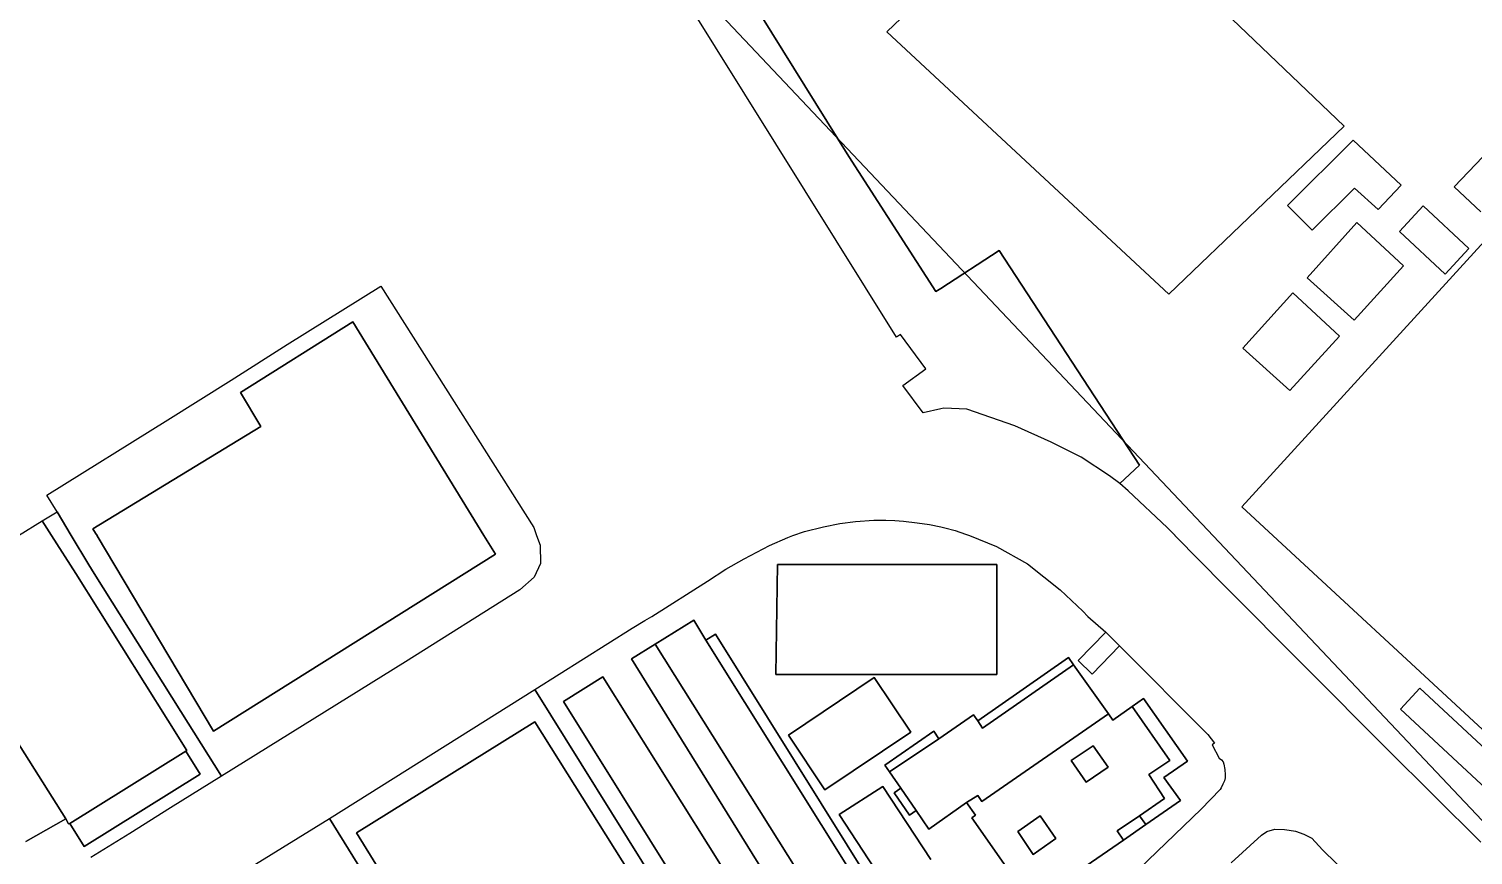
# Model space of a CAD drawing. Header units: millimetres. Extents: x 1888 to 2040, y 1705 to 1894.
# Drawn here: x 1930.8554 to 1931.1119, y 1832.6706 to 1832.8173 of the extents above; entities that cross this region are included whole.
import ezdxf

# ---------------------------------------------------------------- set-up
doc = ezdxf.new("R2010")
doc.units = ezdxf.units.MM

# ---------------------------------------------------------------- blocks, each defined once
blk = doc.blocks.new('mall')
at = {"linetype": 'Continuous'}
blk.add_line((-93482.74, -4331.39), (-94211.51, -3559.91), dxfattribs=at)

msp = doc.modelspace()

# ---------------------------------------------------------------- linework, layer by layer
for p, q in [((1930.95625, 1832.86666), (1931.00103, 1832.79463)), ((1931.00103, 1832.79463), (1930.95625, 1832.86666)), ((1930.95625, 1832.86666), (1931.00103, 1832.79463)), ((1931.00103, 1832.79463), (1930.95625, 1832.86666)), ((1931.00778, 1832.81678), (1931.03957, 1832.84734)), ((1931.03957, 1832.84734), (1931.00778, 1832.81678)), ((1931.03957, 1832.84734), (1931.08905, 1832.80005)), ((1931.08905, 1832.80005), (1931.03957, 1832.84734)), ((1931.00952, 1832.76255), (1930.96173, 1832.83914)), ((1931.00952, 1832.76255), (1930.96173, 1832.83914)), ((1931.05788, 1832.77019), (1931.00778, 1832.81678)), ((1931.00778, 1832.81678), (1931.05788, 1832.77019)), ((1931.08905, 1832.80005), (1931.05788, 1832.77019)), ((1931.05788, 1832.77019), (1931.08905, 1832.80005)), ((1931.09062, 1832.79754), (1931.07896, 1832.78597)), ((1931.07896, 1832.78597), (1931.09062, 1832.79754)), ((1931.09914, 1832.78956), (1931.09062, 1832.79754)), ((1931.09062, 1832.79754), (1931.09914, 1832.78956)), ((1931.1162, 1832.79727), (1931.10859, 1832.78927)), ((1931.10859, 1832.78927), (1931.1162, 1832.79727)), ((1931.00103, 1832.79463), (1931.01648, 1832.77065)), ((1931.01648, 1832.77065), (1931.00103, 1832.79463)), ((1931.00103, 1832.79463), (1931.01648, 1832.77065)), ((1931.01648, 1832.77065), (1931.00103, 1832.79463)), ((1931.08333, 1832.78157), (1931.09084, 1832.78902)), ((1931.09084, 1832.78902), (1931.08333, 1832.78157)), ((1931.09084, 1832.78902), (1931.09508, 1832.78522)), ((1931.09508, 1832.78522), (1931.09084, 1832.78902)), ((1931.09508, 1832.78522), (1931.09914, 1832.78956)), ((1931.09914, 1832.78956), (1931.09508, 1832.78522)), ((1931.10859, 1832.78927), (1931.11328, 1832.78481)), ((1931.11328, 1832.78481), (1931.10859, 1832.78927)), ((1931.07896, 1832.78597), (1931.08333, 1832.78157)), ((1931.08333, 1832.78157), (1931.07896, 1832.78597)), ((1931.10308, 1832.78587), (1931.09885, 1832.78134)), ((1931.09885, 1832.78134), (1931.10308, 1832.78587)), ((1931.11115, 1832.77831), (1931.10308, 1832.78587)), ((1931.10308, 1832.78587), (1931.11115, 1832.77831)), ((1931.11644, 1832.78232), (1931.07086, 1832.73239)), ((1931.07086, 1832.73239), (1931.11644, 1832.78232)), ((1931.0913, 1832.78291), (1931.08243, 1832.7731)), ((1931.08243, 1832.7731), (1931.0913, 1832.78291)), ((1931.09958, 1832.77523), (1931.0913, 1832.78291)), ((1931.0913, 1832.78291), (1931.09958, 1832.77523)), ((1931.09885, 1832.78134), (1931.10698, 1832.77372)), ((1931.10698, 1832.77372), (1931.09885, 1832.78134)), ((1931.10698, 1832.77372), (1931.11115, 1832.77831)), ((1931.11115, 1832.77831), (1931.10698, 1832.77372)), ((1931.01735, 1832.77122), (1931.02773, 1832.77796)), ((1931.02773, 1832.77796), (1931.01735, 1832.77122)), ((1931.01735, 1832.77122), (1931.02773, 1832.77796)), ((1931.02773, 1832.77796), (1931.01735, 1832.77122)), ((1931.02773, 1832.77796), (1931.05266, 1832.73981)), ((1931.05266, 1832.73981), (1931.02773, 1832.77796)), ((1931.02773, 1832.77796), (1931.05266, 1832.73981)), ((1931.05266, 1832.73981), (1931.02773, 1832.77796)), ((1931.08243, 1832.7731), (1931.09078, 1832.76557)), ((1931.09078, 1832.76557), (1931.08243, 1832.7731)), ((1931.09078, 1832.76557), (1931.09958, 1832.77523)), ((1931.09958, 1832.77523), (1931.09078, 1832.76557)), ((1930.90128, 1832.76125), (1930.9179, 1832.77164)), ((1930.90128, 1832.76125), (1930.9179, 1832.77164)), ((1930.9179, 1832.77164), (1930.94507, 1832.72872)), ((1930.9179, 1832.77164), (1930.94507, 1832.72872)), ((1931.01648, 1832.77065), (1931.01735, 1832.77122)), ((1931.01735, 1832.77122), (1931.01648, 1832.77065)), ((1931.01648, 1832.77065), (1931.01735, 1832.77122)), ((1931.01735, 1832.77122), (1931.01648, 1832.77065)), ((1931.07991, 1832.77044), (1931.07104, 1832.76063)), ((1931.07104, 1832.76063), (1931.07991, 1832.77044)), ((1931.08819, 1832.76276), (1931.07991, 1832.77044)), ((1931.07991, 1832.77044), (1931.08819, 1832.76276)), ((1930.89299, 1832.7527), (1930.91291, 1832.76525)), ((1930.91291, 1832.76525), (1930.89299, 1832.7527)), ((1930.91291, 1832.76525), (1930.93622, 1832.72731)), ((1930.93622, 1832.72731), (1930.91291, 1832.76525)), ((1931.01021, 1832.763), (1931.00952, 1832.76255)), ((1931.01021, 1832.763), (1931.00952, 1832.76255)), ((1931.0147, 1832.75691), (1931.01021, 1832.763)), ((1931.0147, 1832.75691), (1931.01021, 1832.763)), ((1931.07939, 1832.7531), (1931.08819, 1832.76276)), ((1931.08819, 1832.76276), (1931.07939, 1832.7531)), ((1930.89129, 1832.75489), (1930.90128, 1832.76125)), ((1930.89129, 1832.75489), (1930.90128, 1832.76125)), ((1931.07104, 1832.76063), (1931.07939, 1832.7531)), ((1931.07939, 1832.7531), (1931.07104, 1832.76063)), ((1931.01061, 1832.75399), (1931.0147, 1832.75691)), ((1931.01061, 1832.75399), (1931.0147, 1832.75691)), ((1930.88007, 1832.7479), (1930.89129, 1832.75489)), ((1930.88007, 1832.7479), (1930.89129, 1832.75489)), ((1930.89657, 1832.74668), (1930.89299, 1832.7527)), ((1930.89299, 1832.7527), (1930.89657, 1832.74668)), ((1931.01421, 1832.74912), (1931.01061, 1832.75399)), ((1931.01421, 1832.74912), (1931.01061, 1832.75399)), ((1931.01735, 1832.74985), (1931.01421, 1832.74912)), ((1931.01735, 1832.74985), (1931.01421, 1832.74912)), ((1931.01789, 1832.74997), (1931.01735, 1832.74985)), ((1931.01789, 1832.74997), (1931.01735, 1832.74985)), ((1931.02201, 1832.74975), (1931.01789, 1832.74997)), ((1931.02201, 1832.74975), (1931.01789, 1832.74997)), ((1930.85859, 1832.73452), (1930.88007, 1832.7479)), ((1930.85859, 1832.73452), (1930.88007, 1832.7479)), ((1931.03052, 1832.74678), (1931.02201, 1832.74975)), ((1931.03052, 1832.74678), (1931.02201, 1832.74975)), ((1930.86676, 1832.72853), (1930.89657, 1832.74668)), ((1930.89657, 1832.74668), (1930.86676, 1832.72853)), ((1931.03695, 1832.74389), (1931.03052, 1832.74678)), ((1931.03695, 1832.74389), (1931.03052, 1832.74678)), ((1931.04231, 1832.74125), (1931.03695, 1832.74389)), ((1931.04231, 1832.74125), (1931.03695, 1832.74389)), ((1931.04731, 1832.73792), (1931.04231, 1832.74125)), ((1931.04731, 1832.73792), (1931.04231, 1832.74125)), ((1931.05266, 1832.73981), (1931.04915, 1832.73655)), ((1931.04915, 1832.73655), (1931.05266, 1832.73981)), ((1931.05266, 1832.73981), (1931.04915, 1832.73655)), ((1931.04915, 1832.73655), (1931.05266, 1832.73981)), ((1931.04915, 1832.73655), (1931.04731, 1832.73792)), ((1931.04915, 1832.73655), (1931.04731, 1832.73792)), ((1930.86038, 1832.73154), (1930.85859, 1832.73452)), ((1930.86038, 1832.73154), (1930.85859, 1832.73452)), ((1931.05068, 1832.73528), (1931.04915, 1832.73655)), ((1931.05068, 1832.73528), (1931.04915, 1832.73655)), ((1931.05757, 1832.72875), (1931.05068, 1832.73528)), ((1931.05757, 1832.72875), (1931.05068, 1832.73528)), ((1931.07086, 1832.73239), (1931.14939, 1832.65975)), ((1931.14939, 1832.65975), (1931.07086, 1832.73239)), ((1930.85355, 1832.72731), (1930.85773, 1832.72991)), ((1930.85355, 1832.72731), (1930.85773, 1832.72991)), ((1930.85773, 1832.72991), (1930.86011, 1832.73137)), ((1930.85773, 1832.72991), (1930.86011, 1832.73137)), ((1930.85773, 1832.72991), (1930.8594, 1832.72731)), ((1930.8594, 1832.72731), (1930.85773, 1832.72991)), ((1930.86011, 1832.73137), (1930.86038, 1832.73154)), ((1930.86011, 1832.73137), (1930.86038, 1832.73154)), ((1930.86038, 1832.73154), (1930.86292, 1832.72731)), ((1930.86292, 1832.72731), (1930.86038, 1832.73154)), ((1930.86038, 1832.73154), (1930.86292, 1832.72731)), ((1930.86292, 1832.72731), (1930.86038, 1832.73154)), ((1930.99653, 1832.72885), (1930.99941, 1832.72943)), ((1930.99653, 1832.72885), (1930.99941, 1832.72943)), ((1930.99941, 1832.72943), (1931.00221, 1832.7298)), ((1930.99941, 1832.72943), (1931.00221, 1832.7298)), ((1931.00221, 1832.7298), (1931.00545, 1832.73003)), ((1931.00221, 1832.7298), (1931.00545, 1832.73003)), ((1931.00545, 1832.73003), (1931.00762, 1832.73003)), ((1931.00545, 1832.73003), (1931.00762, 1832.73003)), ((1931.00762, 1832.73003), (1931.00921, 1832.73)), ((1931.00762, 1832.73003), (1931.00921, 1832.73)), ((1931.00921, 1832.73), (1931.01076, 1832.72989)), ((1931.00921, 1832.73), (1931.01076, 1832.72989)), ((1931.01076, 1832.72989), (1931.01318, 1832.7296)), ((1931.01076, 1832.72989), (1931.01318, 1832.7296)), ((1931.01318, 1832.7296), (1931.01538, 1832.72928)), ((1931.01318, 1832.7296), (1931.01538, 1832.72928)), ((1931.01538, 1832.72928), (1931.01735, 1832.72884)), ((1931.01538, 1832.72928), (1931.01735, 1832.72884)), ((1930.8594, 1832.72731), (1930.86371, 1832.72058)), ((1930.86371, 1832.72058), (1930.8594, 1832.72731)), ((1930.86292, 1832.72731), (1930.86604, 1832.7221)), ((1930.86604, 1832.7221), (1930.86292, 1832.72731)), ((1930.86292, 1832.72731), (1930.86604, 1832.7221)), ((1930.86604, 1832.7221), (1930.86292, 1832.72731)), ((1930.86721, 1832.72777), (1930.86676, 1832.72853)), ((1930.86676, 1832.72853), (1930.86721, 1832.72777)), ((1930.86749, 1832.72731), (1930.86721, 1832.72777)), ((1930.86721, 1832.72777), (1930.86749, 1832.72731)), ((1930.86751, 1832.72727), (1930.86749, 1832.72731)), ((1930.86749, 1832.72731), (1930.86751, 1832.72727)), ((1930.88815, 1832.69258), (1930.86751, 1832.72727)), ((1930.86751, 1832.72727), (1930.88815, 1832.69258)), ((1930.93622, 1832.72731), (1930.93825, 1832.72401)), ((1930.93825, 1832.72401), (1930.93622, 1832.72731)), ((1930.94507, 1832.72872), (1930.94558, 1832.72731)), ((1930.94507, 1832.72872), (1930.94558, 1832.72731)), ((1930.94558, 1832.72731), (1930.9462, 1832.72558)), ((1930.94558, 1832.72731), (1930.9462, 1832.72558)), ((1930.98695, 1832.72555), (1930.99021, 1832.72699)), ((1930.98695, 1832.72555), (1930.99021, 1832.72699)), ((1930.99021, 1832.72699), (1930.99111, 1832.72731)), ((1930.99021, 1832.72699), (1930.99111, 1832.72731)), ((1930.99111, 1832.72731), (1930.99314, 1832.72803)), ((1930.99111, 1832.72731), (1930.99314, 1832.72803)), ((1930.99314, 1832.72803), (1930.99653, 1832.72885)), ((1930.99314, 1832.72803), (1930.99653, 1832.72885)), ((1931.01735, 1832.72884), (1931.0181, 1832.72867)), ((1931.01735, 1832.72884), (1931.0181, 1832.72867)), ((1931.0181, 1832.72867), (1931.01992, 1832.72819)), ((1931.0181, 1832.72867), (1931.01992, 1832.72819)), ((1931.01992, 1832.72819), (1931.02176, 1832.72759)), ((1931.01992, 1832.72819), (1931.02176, 1832.72759)), ((1931.02176, 1832.72759), (1931.02245, 1832.72731)), ((1931.02176, 1832.72759), (1931.02245, 1832.72731)), ((1931.02245, 1832.72731), (1931.02724, 1832.72536)), ((1931.02245, 1832.72731), (1931.02724, 1832.72536)), ((1931.05898, 1832.72731), (1931.05757, 1832.72875)), ((1931.05898, 1832.72731), (1931.05757, 1832.72875)), ((1931.05902, 1832.72727), (1931.05898, 1832.72731)), ((1931.05902, 1832.72727), (1931.05898, 1832.72731)), ((1931.06768, 1832.71846), (1931.05902, 1832.72727)), ((1931.06768, 1832.71846), (1931.05902, 1832.72727)), ((1930.9462, 1832.72558), (1930.94625, 1832.72238)), ((1930.9462, 1832.72558), (1930.94625, 1832.72238)), ((1930.98243, 1832.72319), (1930.98695, 1832.72555)), ((1930.98243, 1832.72319), (1930.98695, 1832.72555)), ((1931.02724, 1832.72536), (1931.03275, 1832.72229)), ((1931.02724, 1832.72536), (1931.03275, 1832.72229)), ((1930.86604, 1832.7221), (1930.86699, 1832.72058)), ((1930.86699, 1832.72058), (1930.86604, 1832.7221)), ((1930.86604, 1832.7221), (1930.86699, 1832.72058)), ((1930.86699, 1832.72058), (1930.86604, 1832.7221)), ((1930.93825, 1832.72401), (1930.88815, 1832.69258)), ((1930.88815, 1832.69258), (1930.93825, 1832.72401)), ((1930.94625, 1832.72238), (1930.94515, 1832.71995)), ((1930.94625, 1832.72238), (1930.94515, 1832.71995)), ((1930.97919, 1832.72135), (1930.98243, 1832.72319)), ((1930.97919, 1832.72135), (1930.98243, 1832.72319)), ((1930.98835, 1832.72216), (1930.98809, 1832.70262)), ((1930.98809, 1832.70262), (1930.98835, 1832.72216)), ((1931.02731, 1832.72216), (1930.98835, 1832.72216)), ((1930.98835, 1832.72216), (1931.02731, 1832.72216)), ((1931.02731, 1832.70262), (1931.02731, 1832.72216)), ((1931.02731, 1832.72216), (1931.02731, 1832.70262)), ((1931.03275, 1832.72229), (1931.03856, 1832.71768)), ((1931.03275, 1832.72229), (1931.03856, 1832.71768)), ((1930.86371, 1832.72058), (1930.88008, 1832.69453)), ((1930.88008, 1832.69453), (1930.86371, 1832.72058)), ((1930.86699, 1832.72058), (1930.88238, 1832.69608)), ((1930.88238, 1832.69608), (1930.86699, 1832.72058)), ((1930.86699, 1832.72058), (1930.88238, 1832.69608)), ((1930.88238, 1832.69608), (1930.86699, 1832.72058)), ((1930.94515, 1832.71995), (1930.94257, 1832.71766)), ((1930.94515, 1832.71995), (1930.94257, 1832.71766)), ((1930.96602, 1832.71293), (1930.97591, 1832.71921)), ((1930.96602, 1832.71293), (1930.97591, 1832.71921)), ((1930.97591, 1832.71921), (1930.97919, 1832.72135)), ((1930.97591, 1832.71921), (1930.97919, 1832.72135)), ((1930.94257, 1832.71766), (1930.92227, 1832.70489)), ((1930.94257, 1832.71766), (1930.92227, 1832.70489)), ((1931.03856, 1832.71768), (1931.04258, 1832.71387)), ((1931.03856, 1832.71768), (1931.04258, 1832.71387)), ((1931.09661, 1832.68945), (1931.06768, 1832.71846)), ((1931.09661, 1832.68945), (1931.06768, 1832.71846)), ((1931.04258, 1832.71387), (1931.04349, 1832.71294)), ((1931.04258, 1832.71387), (1931.04349, 1832.71294)), ((1930.86196, 1832.67697), (1930.84008, 1832.71155)), ((1930.84008, 1832.71155), (1930.86196, 1832.67697)), ((1930.96253, 1832.71085), (1930.96478, 1832.71221)), ((1930.96253, 1832.71085), (1930.96478, 1832.71221)), ((1930.96478, 1832.71221), (1930.96602, 1832.71293)), ((1930.96478, 1832.71221), (1930.96602, 1832.71293)), ((1930.96664, 1832.70802), (1930.97352, 1832.7123)), ((1930.97352, 1832.7123), (1930.96664, 1832.70802)), ((1930.97352, 1832.7123), (1930.97563, 1832.70871)), ((1930.97563, 1832.70871), (1930.97352, 1832.7123)), ((1931.04349, 1832.71294), (1931.04668, 1832.71018)), ((1931.04349, 1832.71294), (1931.04668, 1832.71018)), ((1930.94525, 1832.69998), (1930.96253, 1832.71085)), ((1930.94525, 1832.69998), (1930.96253, 1832.71085)), ((1930.97737, 1832.70983), (1930.97563, 1832.70871)), ((1930.97563, 1832.70871), (1930.97737, 1832.70983)), ((1931.01771, 1832.64519), (1930.97737, 1832.70983)), ((1930.97737, 1832.70983), (1931.01771, 1832.64519)), ((1931.04668, 1832.71018), (1931.04178, 1832.7051)), ((1931.04178, 1832.7051), (1931.04668, 1832.71018)), ((1931.04668, 1832.71018), (1931.04178, 1832.7051)), ((1931.04178, 1832.7051), (1931.04668, 1832.71018)), ((1931.04668, 1832.71018), (1931.04913, 1832.70772)), ((1931.04668, 1832.71018), (1931.04913, 1832.70772)), ((1930.96664, 1832.70802), (1930.96243, 1832.7054)), ((1930.96243, 1832.7054), (1930.96664, 1832.70802)), ((1931.01156, 1832.63643), (1930.96664, 1832.70802)), ((1930.96664, 1832.70802), (1931.01156, 1832.63643)), ((1930.97563, 1832.70871), (1931.01602, 1832.64419)), ((1931.01602, 1832.64419), (1930.97563, 1832.70871)), ((1931.04428, 1832.70269), (1931.04913, 1832.70772)), ((1931.04913, 1832.70772), (1931.04428, 1832.70269)), ((1931.04428, 1832.70269), (1931.04913, 1832.70772)), ((1931.04913, 1832.70772), (1931.04428, 1832.70269)), ((1931.04913, 1832.70772), (1931.06481, 1832.692)), ((1931.04913, 1832.70772), (1931.06481, 1832.692)), ((1930.92227, 1832.70489), (1930.88957, 1832.68455)), ((1930.92227, 1832.70489), (1930.88957, 1832.68455)), ((1930.96243, 1832.7054), (1931.00708, 1832.63347)), ((1931.00708, 1832.63347), (1930.96243, 1832.7054)), ((1931.04005, 1832.70564), (1931.02392, 1832.6944)), ((1931.02392, 1832.6944), (1931.04005, 1832.70564)), ((1931.02477, 1832.69311), (1931.04097, 1832.70433)), ((1931.04097, 1832.70433), (1931.02477, 1832.69311)), ((1931.04097, 1832.70433), (1931.04005, 1832.70564)), ((1931.04005, 1832.70564), (1931.04097, 1832.70433)), ((1931.04716, 1832.69564), (1931.04097, 1832.70433)), ((1931.04097, 1832.70433), (1931.04716, 1832.69564)), ((1931.04178, 1832.7051), (1931.04428, 1832.70269)), ((1931.04428, 1832.70269), (1931.04178, 1832.7051)), ((1931.04178, 1832.7051), (1931.04428, 1832.70269)), ((1931.04428, 1832.70269), (1931.04178, 1832.7051)), ((1930.95736, 1832.70222), (1930.95037, 1832.69786)), ((1930.95037, 1832.69786), (1930.95736, 1832.70222)), ((1930.99893, 1832.63584), (1930.95736, 1832.70222)), ((1930.95736, 1832.70222), (1930.99893, 1832.63584)), ((1930.98809, 1832.70262), (1931.02731, 1832.70262)), ((1931.02731, 1832.70262), (1930.98809, 1832.70262)), ((1931.00556, 1832.7021), (1930.99029, 1832.69185)), ((1930.99029, 1832.69185), (1931.00556, 1832.7021)), ((1931.01207, 1832.6924), (1931.00556, 1832.7021)), ((1931.00556, 1832.7021), (1931.01207, 1832.6924)), ((1930.90878, 1832.67708), (1930.94525, 1832.69998)), ((1930.90878, 1832.67708), (1930.94525, 1832.69998)), ((1930.94525, 1832.69998), (1930.97055, 1832.65945)), ((1930.97055, 1832.65945), (1930.94525, 1832.69998)), ((1930.94525, 1832.69998), (1930.97055, 1832.65945)), ((1930.97055, 1832.65945), (1930.94525, 1832.69998)), ((1931.10244, 1832.7002), (1931.099, 1832.6965)), ((1931.099, 1832.6965), (1931.10244, 1832.7002)), ((1931.12461, 1832.67956), (1931.10244, 1832.7002)), ((1931.10244, 1832.7002), (1931.12461, 1832.67956)), ((1930.88238, 1832.69608), (1930.88957, 1832.68455)), ((1930.88957, 1832.68455), (1930.88238, 1832.69608)), ((1930.88238, 1832.69608), (1930.88957, 1832.68455)), ((1930.88957, 1832.68455), (1930.88238, 1832.69608)), ((1930.95037, 1832.69786), (1930.99193, 1832.63131)), ((1930.99193, 1832.63131), (1930.95037, 1832.69786)), ((1931.05138, 1832.69698), (1931.04793, 1832.69455)), ((1931.04793, 1832.69455), (1931.05138, 1832.69698)), ((1931.0534, 1832.6984), (1931.05138, 1832.69698)), ((1931.05138, 1832.69698), (1931.0534, 1832.6984)), ((1931.05138, 1832.69698), (1931.05805, 1832.68739)), ((1931.05805, 1832.68739), (1931.05138, 1832.69698)), ((1931.06121, 1832.68727), (1931.0534, 1832.6984)), ((1931.0534, 1832.6984), (1931.06121, 1832.68727)), ((1931.099, 1832.6965), (1931.12117, 1832.67586)), ((1931.12117, 1832.67586), (1931.099, 1832.6965)), ((1930.88008, 1832.69453), (1930.88343, 1832.68912)), ((1930.88343, 1832.68912), (1930.88008, 1832.69453)), ((1930.91356, 1832.67454), (1930.94528, 1832.69423)), ((1930.94528, 1832.69423), (1930.91356, 1832.67454)), ((1930.94528, 1832.69423), (1930.96649, 1832.6605)), ((1930.96649, 1832.6605), (1930.94528, 1832.69423)), ((1931.02316, 1832.6955), (1931.01705, 1832.69123)), ((1931.01705, 1832.69123), (1931.02316, 1832.6955)), ((1931.02392, 1832.6944), (1931.02316, 1832.6955)), ((1931.02316, 1832.6955), (1931.02392, 1832.6944)), ((1931.02392, 1832.6944), (1931.02477, 1832.69311)), ((1931.02477, 1832.69311), (1931.02392, 1832.6944)), ((1931.04716, 1832.69564), (1931.02467, 1832.68007)), ((1931.02467, 1832.68007), (1931.04716, 1832.69564)), ((1931.04793, 1832.69455), (1931.04716, 1832.69564)), ((1931.04716, 1832.69564), (1931.04793, 1832.69455)), ((1930.99029, 1832.69185), (1930.9968, 1832.68215)), ((1930.9968, 1832.68215), (1930.99029, 1832.69185)), ((1930.9968, 1832.68215), (1931.01207, 1832.6924)), ((1931.01207, 1832.6924), (1930.9968, 1832.68215)), ((1931.01611, 1832.69255), (1931.00743, 1832.68653)), ((1931.00743, 1832.68653), (1931.01611, 1832.69255)), ((1931.01705, 1832.69123), (1931.00826, 1832.68532)), ((1931.00826, 1832.68532), (1931.01705, 1832.69123)), ((1931.01705, 1832.69123), (1931.01611, 1832.69255)), ((1931.01611, 1832.69255), (1931.01705, 1832.69123)), ((1931.06481, 1832.692), (1931.06598, 1832.69045)), ((1931.06481, 1832.692), (1931.06598, 1832.69045)), ((1930.88327, 1832.68903), (1930.86265, 1832.67616)), ((1930.86265, 1832.67616), (1930.88327, 1832.68903)), ((1930.88343, 1832.68912), (1930.88327, 1832.68903)), ((1930.88327, 1832.68903), (1930.88343, 1832.68912)), ((1930.88327, 1832.68903), (1930.8858, 1832.68491)), ((1930.8858, 1832.68491), (1930.88327, 1832.68903)), ((1931.04443, 1832.68999), (1931.04055, 1832.68737)), ((1931.04055, 1832.68737), (1931.04443, 1832.68999)), ((1931.04711, 1832.68619), (1931.04443, 1832.68999)), ((1931.04443, 1832.68999), (1931.04711, 1832.68619)), ((1931.06598, 1832.69045), (1931.06557, 1832.69015)), ((1931.06598, 1832.69045), (1931.06557, 1832.69015)), ((1931.06557, 1832.69015), (1931.06682, 1832.68776)), ((1931.06557, 1832.69015), (1931.06682, 1832.68776)), ((1931.11328, 1832.67284), (1931.09661, 1832.68945)), ((1931.11328, 1832.67284), (1931.09661, 1832.68945)), ((1931.00743, 1832.68653), (1931.00826, 1832.68532)), ((1931.00826, 1832.68532), (1931.00743, 1832.68653)), ((1931.04055, 1832.68737), (1931.04321, 1832.68353)), ((1931.04321, 1832.68353), (1931.04055, 1832.68737)), ((1931.04321, 1832.68353), (1931.04711, 1832.68619)), ((1931.04711, 1832.68619), (1931.04321, 1832.68353)), ((1931.05805, 1832.68739), (1931.05435, 1832.68486)), ((1931.05435, 1832.68486), (1931.05805, 1832.68739)), ((1931.05699, 1832.68436), (1931.06121, 1832.68727)), ((1931.06121, 1832.68727), (1931.05699, 1832.68436)), ((1931.06682, 1832.68776), (1931.06722, 1832.68748)), ((1931.06682, 1832.68776), (1931.06722, 1832.68748)), ((1931.06722, 1832.68748), (1931.0675, 1832.68713)), ((1931.06722, 1832.68748), (1931.0675, 1832.68713)), ((1931.0675, 1832.68713), (1931.06767, 1832.68671)), ((1931.0675, 1832.68713), (1931.06767, 1832.68671)), ((1931.06767, 1832.68671), (1931.06785, 1832.68576)), ((1931.06767, 1832.68671), (1931.06785, 1832.68576)), ((1931.06785, 1832.68576), (1931.0679, 1832.68479)), ((1931.06785, 1832.68576), (1931.0679, 1832.68479)), ((1930.8858, 1832.68491), (1930.86521, 1832.67209)), ((1930.86521, 1832.67209), (1930.8858, 1832.68491)), ((1930.88957, 1832.68455), (1930.88056, 1832.67895)), ((1930.88957, 1832.68455), (1930.88056, 1832.67895)), ((1931.00826, 1832.68532), (1931.01025, 1832.68242)), ((1931.01025, 1832.68242), (1931.00826, 1832.68532)), ((1931.05435, 1832.68486), (1931.05712, 1832.68063)), ((1931.05712, 1832.68063), (1931.05435, 1832.68486)), ((1931.05996, 1832.68028), (1931.05699, 1832.68436)), ((1931.05699, 1832.68436), (1931.05996, 1832.68028)), ((1931.06749, 1832.68313), (1931.06718, 1832.68251)), ((1931.06749, 1832.68313), (1931.06718, 1832.68251)), ((1931.06774, 1832.68377), (1931.06749, 1832.68313)), ((1931.06774, 1832.68377), (1931.06749, 1832.68313)), ((1931.06786, 1832.68428), (1931.06774, 1832.68377)), ((1931.06786, 1832.68428), (1931.06774, 1832.68377)), ((1931.0679, 1832.68479), (1931.06786, 1832.68428)), ((1931.0679, 1832.68479), (1931.06786, 1832.68428)), ((1931.00709, 1832.68276), (1930.99931, 1832.67779)), ((1930.99931, 1832.67779), (1931.00709, 1832.68276)), ((1931.01561, 1832.66978), (1931.00709, 1832.68276)), ((1931.00709, 1832.68276), (1931.01561, 1832.66978)), ((1931.01025, 1832.68242), (1931.00909, 1832.68162)), ((1931.00909, 1832.68162), (1931.01025, 1832.68242)), ((1931.00909, 1832.68162), (1931.0118, 1832.67767)), ((1931.0118, 1832.67767), (1931.00909, 1832.68162)), ((1931.01025, 1832.68242), (1931.01297, 1832.67847)), ((1931.01297, 1832.67847), (1931.01025, 1832.68242)), ((1931.02395, 1832.68115), (1931.02196, 1832.67991)), ((1931.02196, 1832.67991), (1931.02395, 1832.68115)), ((1931.02467, 1832.68007), (1931.02395, 1832.68115)), ((1931.02395, 1832.68115), (1931.02467, 1832.68007)), ((1931.05712, 1832.68063), (1931.05265, 1832.67751)), ((1931.05265, 1832.67751), (1931.05712, 1832.68063)), ((1931.06697, 1832.68223), (1931.06364, 1832.67869)), ((1931.06697, 1832.68223), (1931.06364, 1832.67869)), ((1931.06718, 1832.68251), (1931.06697, 1832.68223)), ((1931.06718, 1832.68251), (1931.06697, 1832.68223)), ((1930.88056, 1832.67895), (1930.87333, 1832.67437)), ((1930.88056, 1832.67895), (1930.87333, 1832.67437)), ((1931.0118, 1832.67767), (1931.01297, 1832.67847)), ((1931.01297, 1832.67847), (1931.0118, 1832.67767)), ((1931.01297, 1832.67847), (1931.01524, 1832.67516)), ((1931.01524, 1832.67516), (1931.01297, 1832.67847)), ((1931.01524, 1832.67516), (1931.02196, 1832.67991)), ((1931.02196, 1832.67991), (1931.01524, 1832.67516)), ((1931.02196, 1832.67991), (1931.02355, 1832.67766)), ((1931.02355, 1832.67766), (1931.02196, 1832.67991)), ((1931.06364, 1832.67869), (1931.05109, 1832.66666)), ((1931.06364, 1832.67869), (1931.05109, 1832.66666)), ((1931.05379, 1832.676), (1931.05996, 1832.68028)), ((1931.05996, 1832.68028), (1931.05379, 1832.676)), ((1930.85483, 1832.673), (1930.86196, 1832.67697)), ((1930.86196, 1832.67697), (1930.85483, 1832.673)), ((1930.86243, 1832.67609), (1930.86196, 1832.67697)), ((1930.86196, 1832.67697), (1930.86243, 1832.67609)), ((1930.86265, 1832.67616), (1930.86243, 1832.67609)), ((1930.86243, 1832.67609), (1930.86265, 1832.67616)), ((1930.86521, 1832.67209), (1930.86265, 1832.67616)), ((1930.86265, 1832.67616), (1930.86521, 1832.67209)), ((1930.89005, 1832.6655), (1930.90878, 1832.67708)), ((1930.89005, 1832.6655), (1930.90878, 1832.67708)), ((1930.92275, 1832.65462), (1930.90878, 1832.67708)), ((1930.90878, 1832.67708), (1930.92275, 1832.65462)), ((1930.92275, 1832.65462), (1930.90878, 1832.67708)), ((1930.90878, 1832.67708), (1930.92275, 1832.65462)), ((1930.99931, 1832.67779), (1931.0079, 1832.66472)), ((1931.0079, 1832.66472), (1930.99931, 1832.67779)), ((1931.02355, 1832.67766), (1931.0229, 1832.67716)), ((1931.0229, 1832.67716), (1931.02355, 1832.67766)), ((1931.0229, 1832.67716), (1931.03492, 1832.66002)), ((1931.03492, 1832.66002), (1931.0229, 1832.67716)), ((1931.03505, 1832.67753), (1931.03108, 1832.67475)), ((1931.03108, 1832.67475), (1931.03505, 1832.67753)), ((1931.0378, 1832.67353), (1931.03505, 1832.67753)), ((1931.03505, 1832.67753), (1931.0378, 1832.67353)), ((1931.05265, 1832.67751), (1931.04869, 1832.67484)), ((1931.04869, 1832.67484), (1931.05265, 1832.67751)), ((1931.0498, 1832.67323), (1931.05379, 1832.676)), ((1931.05379, 1832.676), (1931.0498, 1832.67323)), ((1931.05265, 1832.67751), (1931.05379, 1832.676)), ((1931.05379, 1832.676), (1931.05265, 1832.67751)), ((1930.87333, 1832.67437), (1930.86641, 1832.67012)), ((1930.87333, 1832.67437), (1930.86641, 1832.67012)), ((1930.93463, 1832.64065), (1930.91356, 1832.67454)), ((1930.91356, 1832.67454), (1930.93463, 1832.64065)), ((1931.03108, 1832.67475), (1931.03377, 1832.67069)), ((1931.03377, 1832.67069), (1931.03108, 1832.67475)), ((1931.03377, 1832.67069), (1931.0378, 1832.67353)), ((1931.0378, 1832.67353), (1931.03377, 1832.67069)), ((1931.0394, 1832.66603), (1931.0498, 1832.67323)), ((1931.0498, 1832.67323), (1931.0394, 1832.66603)), ((1931.04869, 1832.67484), (1931.0498, 1832.67323)), ((1931.0498, 1832.67323), (1931.04869, 1832.67484)), ((1931.06895, 1832.66917), (1931.07435, 1832.67409)), ((1931.06895, 1832.66917), (1931.07435, 1832.67409)), ((1931.07435, 1832.67409), (1931.07529, 1832.67472)), ((1931.07435, 1832.67409), (1931.07529, 1832.67472)), ((1931.07529, 1832.67472), (1931.07671, 1832.67517)), ((1931.07529, 1832.67472), (1931.07671, 1832.67517)), ((1931.07671, 1832.67517), (1931.07843, 1832.67513)), ((1931.07671, 1832.67517), (1931.07843, 1832.67513)), ((1931.07843, 1832.67513), (1931.07927, 1832.675)), ((1931.07843, 1832.67513), (1931.07927, 1832.675)), ((1931.07927, 1832.675), (1931.08039, 1832.6748)), ((1931.07927, 1832.675), (1931.08039, 1832.6748)), ((1931.08039, 1832.6748), (1931.08187, 1832.67426)), ((1931.08039, 1832.6748), (1931.08187, 1832.67426)), ((1931.08187, 1832.67426), (1931.08329, 1832.67355)), ((1931.08187, 1832.67426), (1931.08329, 1832.67355)), ((1931.08329, 1832.67355), (1931.08515, 1832.67147)), ((1931.08329, 1832.67355), (1931.08515, 1832.67147)), ((1931.08515, 1832.67147), (1931.09006, 1832.66667)), ((1931.08515, 1832.67147), (1931.09006, 1832.66667))]:
    msp.add_line(p, q)

# ---------------------------------------------------------------- block references
at = {"xscale": 0.001, "yscale": 0.001, "zscale": 0.001}
msp.add_blockref('mall', (2024.79681, 1836.79576), dxfattribs=at)

doc.saveas('drawing.dxf')
